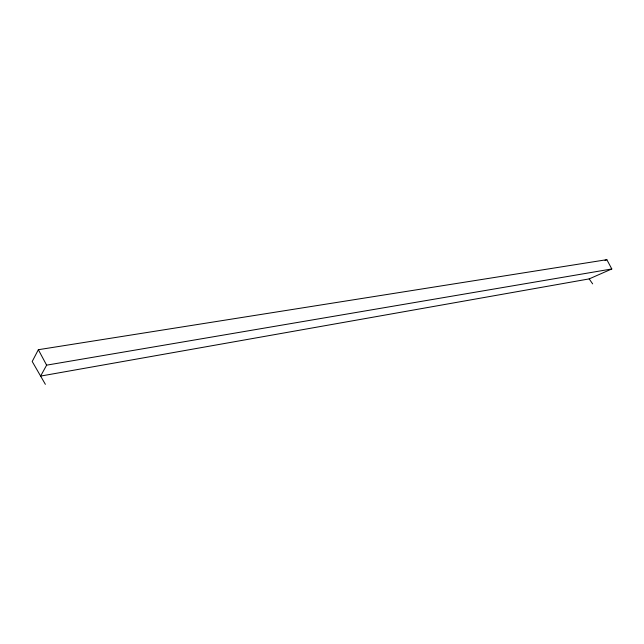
<?xml version="1.0" encoding="UTF-8"?>
<svg xmlns="http://www.w3.org/2000/svg" width="644" height="644" viewBox="0 0 644 644"><rect width="100%" height="100%" fill="white"/><g stroke="black" fill="none" stroke-linecap="round" stroke-linejoin="round"><path stroke-width="0.97" d="M611.8 268.967L46.618 365.156L40.612 376.08L589.171 278.9L611.8 268.967L606.841 259.677L38.35 349.708L32.2 361.485L45.37 384.323M605.006 260.474L606.841 259.677M589.171 278.9L592.649 283.867M38.35 349.708L46.618 365.156"/></g></svg>
